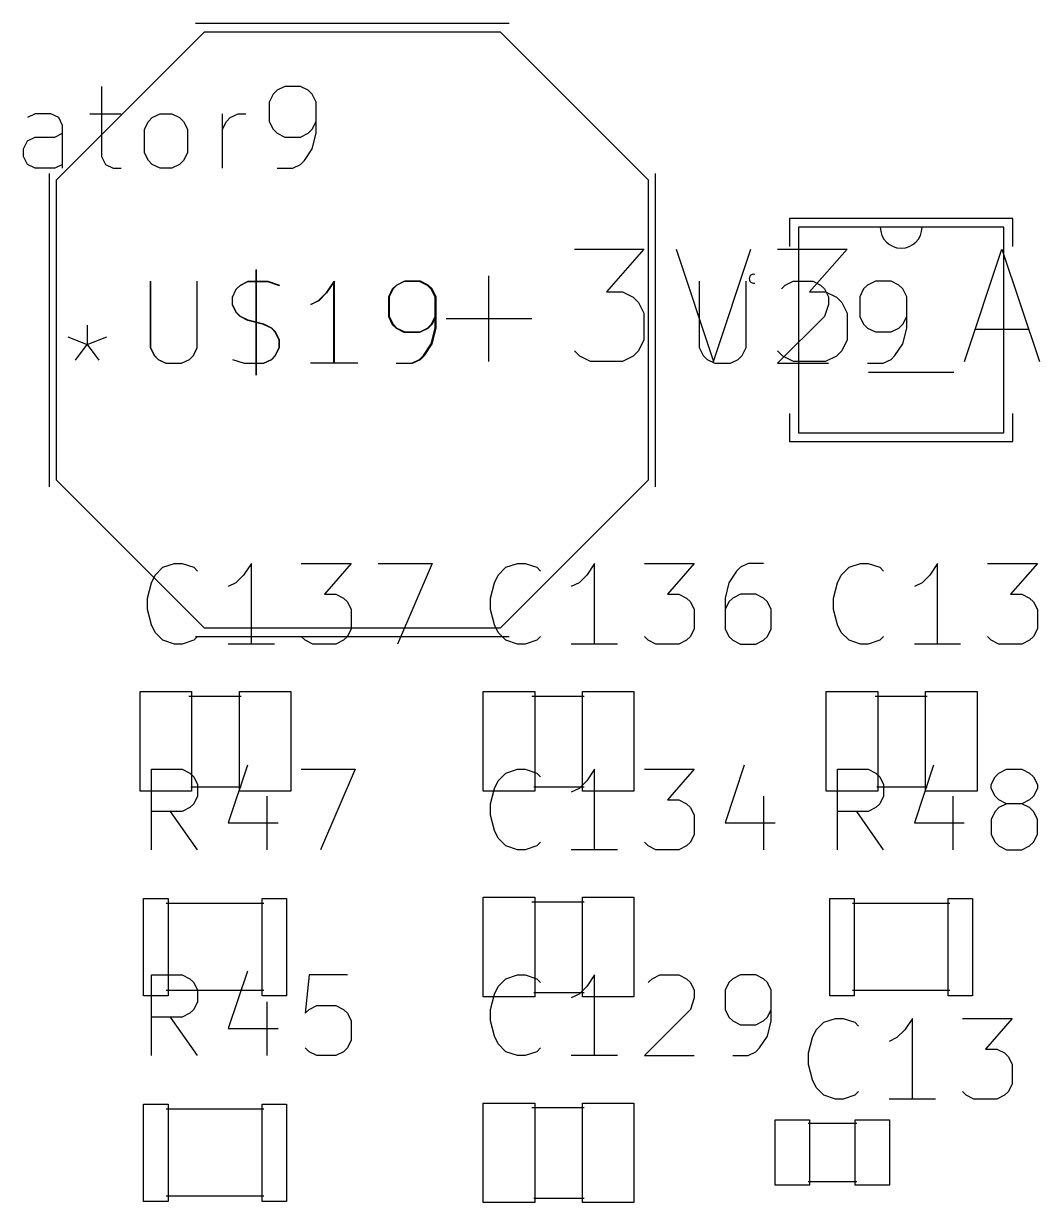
# Model space of a CAD drawing. Header units: millimetres. Extents: x 0 to 280, y 0 to 300.
# Drawn here: x 152.21 to 167.02, y 79.28 to 96.47 of the extents above; entities that cross this region are included whole.
import ezdxf

# ---------------------------------------------------------------- set-up
doc = ezdxf.new("R2010")
doc.units = ezdxf.units.MM
doc.layers.add('F.Fab', color=9, linetype='CONTINUOUS', true_color=0xafafaf)
doc.layers.add('F.Silkscreen', color=41, linetype='CONTINUOUS', true_color=0xf2eda1)

msp = doc.modelspace()

# ---------------------------------------------------------------- linework, layer by layer
at = {"layer": 'F.Fab', "linetype": 'CONTINUOUS'}
for p, q in [((154.841, 96.3434), (152.682, 94.1844)), ((159.159, 96.3434), (154.841, 96.3434)), ((161.318, 94.1844), (159.159, 96.3434)), ((152.682, 94.1844), (152.682, 89.8156)), ((161.318, 89.8156), (161.318, 94.1844)), ((163.5014, 93.4986), (163.5014, 90.5014)), ((164.6952, 93.4986), (163.5014, 93.4986)), ((165.3048, 93.4986), (164.6952, 93.4986)), ((166.4986, 93.4986), (165.3048, 93.4986)), ((166.4986, 90.5014), (166.4986, 93.4986)), ((160.238288, 93.179503), (161.250901, 93.179503)), ((161.250901, 93.179503), (160.705648, 92.556357)), ((161.718261, 93.179503), (162.263515, 91.543743)), ((162.263515, 91.543743), (162.808768, 93.179503)), ((163.198235, 93.179503), (164.210848, 93.179503)), ((164.210848, 93.179503), (163.665595, 92.556357)), ((165.924501, 91.543743), (166.469755, 93.179503)), ((166.469755, 93.179503), (167.015008, 91.543743)), ((155.592655, 92.879404), (155.592655, 91.344518)), ((155.596613, 92.88495), (155.596613, 91.344186)), ((154.055849, 92.713754), (154.055849, 91.743644)), ((154.057769, 92.708861), (154.057769, 91.742451)), ((154.73994, 91.742451), (154.73994, 92.708861)), ((154.740633, 91.743644), (154.740633, 92.713754)), ((155.365264, 92.652013), (155.478959, 92.708861)), ((155.368352, 92.656689), (155.482482, 92.713754)), ((155.478959, 92.708861), (155.763198, 92.708861)), ((155.482482, 92.713754), (155.767809, 92.713754)), ((155.763198, 92.708861), (155.93374, 92.652013)), ((155.767809, 92.713754), (155.939005, 92.656689)), ((156.729607, 92.708861), (156.615911, 92.538318)), ((156.73792, 92.713754), (156.623789, 92.542558)), ((156.729607, 91.515061), (156.729607, 92.708861)), ((156.73792, 91.515382), (156.73792, 92.713754)), ((157.752863, 92.708861), (157.639168, 92.652013)), ((157.765096, 92.713754), (157.650966, 92.656689)), ((157.980254, 92.708861), (157.752863, 92.708861)), ((157.993358, 92.713754), (157.765096, 92.713754)), ((158.093949, 92.652013), (157.980254, 92.708861)), ((158.107488, 92.656689), (157.993358, 92.713754)), ((158.991994, 91.543743), (158.991994, 92.790037)), ((162.055849, 92.713754), (162.055849, 91.743644)), ((162.740633, 91.743644), (162.740633, 92.713754)), ((163.311286, 92.656689), (163.425417, 92.713754)), ((163.425417, 92.713754), (163.710744, 92.713754)), ((163.710744, 92.713754), (163.824874, 92.656689)), ((164.623789, 92.713754), (164.509659, 92.656689)), ((164.852051, 92.713754), (164.623789, 92.713754)), ((164.966181, 92.656689), (164.852051, 92.713754)), ((155.251569, 92.48147), (155.308417, 92.595166)), ((155.254221, 92.485493), (155.311286, 92.599624)), ((155.308417, 92.595166), (155.365264, 92.652013)), ((155.311286, 92.599624), (155.368352, 92.656689)), ((156.615911, 92.538318), (156.502216, 92.424623)), ((156.623789, 92.542558), (156.509659, 92.428428)), ((157.582321, 92.595166), (157.525473, 92.48147)), ((157.5939, 92.599624), (157.536835, 92.485493)), ((157.639168, 92.652013), (157.582321, 92.595166)), ((157.650966, 92.656689), (157.5939, 92.599624)), ((158.150797, 92.595166), (158.093949, 92.652013)), ((158.164554, 92.599624), (158.107488, 92.656689)), ((158.207644, 92.48147), (158.150797, 92.595166)), ((158.221619, 92.485493), (158.164554, 92.599624)), ((160.705648, 92.556357), (160.939328, 92.556357)), ((160.939328, 92.556357), (161.095114, 92.478463)), ((163.254221, 92.599624), (163.311286, 92.656689)), ((163.665595, 92.556357), (163.899275, 92.556357)), ((163.824874, 92.656689), (163.88194, 92.599624)), ((163.88194, 92.599624), (163.939005, 92.485493)), ((163.899275, 92.556357), (164.055061, 92.478463)), ((164.452593, 92.599624), (164.395528, 92.485493)), ((164.509659, 92.656689), (164.452593, 92.599624)), ((165.023247, 92.599624), (164.966181, 92.656689)), ((165.080312, 92.485493), (165.023247, 92.599624)), ((155.251569, 92.367775), (155.251569, 92.48147)), ((155.308417, 92.25408), (155.251569, 92.367775)), ((155.254221, 92.371362), (155.254221, 92.485493)), ((155.311286, 92.257232), (155.254221, 92.371362)), ((156.502216, 92.424623), (156.388521, 92.367775)), ((156.509659, 92.428428), (156.395528, 92.371362)), ((157.525473, 92.48147), (157.525473, 92.197232)), ((157.536835, 92.485493), (157.536835, 92.200166)), ((158.207644, 92.026689), (158.207644, 92.48147)), ((158.221619, 92.02897), (158.221619, 92.485493)), ((161.095114, 92.478463), (161.173008, 92.40057)), ((161.173008, 92.40057), (161.250901, 92.244783)), ((163.939005, 92.371362), (163.88194, 92.200166)), ((163.939005, 92.485493), (163.939005, 92.371362)), ((164.055061, 92.478463), (164.132955, 92.40057)), ((164.132955, 92.40057), (164.210848, 92.244783)), ((164.395528, 92.485493), (164.395528, 92.200166)), ((165.080312, 92.02897), (165.080312, 92.485493)), ((155.365264, 92.197232), (155.308417, 92.25408)), ((155.368352, 92.200166), (155.311286, 92.257232)), ((155.478959, 92.140385), (155.365264, 92.197232)), ((155.482482, 92.143101), (155.368352, 92.200166)), ((157.525473, 92.197232), (157.582321, 92.083537)), ((157.536835, 92.200166), (157.5939, 92.086036)), ((158.150797, 92.083537), (158.207644, 92.197232)), ((158.164554, 92.086036), (158.221619, 92.200166)), ((158.368847, 92.16689), (159.615141, 92.16689)), ((161.250901, 92.244783), (161.250901, 91.855317)), ((163.88194, 92.200166), (163.197156, 91.515382)), ((164.210848, 92.244783), (164.210848, 91.855317)), ((164.395528, 92.200166), (164.452593, 92.086036)), ((165.023247, 92.086036), (165.080312, 92.200166)), ((153.136111, 92.073861), (153.136111, 91.789623)), ((153.136111, 92.073861), (153.136111, 91.789623)), ((155.70635, 92.083537), (155.478959, 92.140385)), ((155.710744, 92.086036), (155.482482, 92.143101)), ((155.820045, 92.026689), (155.70635, 92.083537)), ((155.824874, 92.02897), (155.710744, 92.086036)), ((155.876893, 91.969842), (155.820045, 92.026689)), ((155.88194, 91.971905), (155.824874, 92.02897)), ((157.582321, 92.083537), (157.639168, 92.026689)), ((157.5939, 92.086036), (157.650966, 92.02897)), ((157.639168, 92.026689), (157.752863, 91.969842)), ((157.650966, 92.02897), (157.765096, 91.971905)), ((157.980254, 91.969842), (158.093949, 92.026689)), ((157.993358, 91.971905), (158.107488, 92.02897)), ((158.093949, 92.026689), (158.150797, 92.083537)), ((158.107488, 92.02897), (158.164554, 92.086036)), ((158.150797, 91.799299), (158.207644, 92.026689)), ((158.164554, 91.800709), (158.221619, 92.02897)), ((164.452593, 92.086036), (164.509659, 92.02897)), ((164.509659, 92.02897), (164.623789, 91.971905)), ((164.852051, 91.971905), (164.966181, 92.02897)), ((164.966181, 92.02897), (165.023247, 92.086036)), ((165.023247, 91.800709), (165.080312, 92.02897)), ((166.080288, 92.011103), (166.859221, 92.011103)), ((152.851873, 91.903318), (153.136111, 91.789623)), ((152.851873, 91.903318), (153.136111, 91.789623)), ((153.136111, 91.789623), (153.42035, 91.903318)), ((153.136111, 91.789623), (153.42035, 91.903318)), ((155.93374, 91.856147), (155.876893, 91.969842)), ((155.939005, 91.857774), (155.88194, 91.971905)), ((155.93374, 91.742451), (155.93374, 91.856147)), ((155.939005, 91.743644), (155.939005, 91.857774)), ((157.752863, 91.969842), (157.980254, 91.969842)), ((157.765096, 91.971905), (157.993358, 91.971905)), ((161.250901, 91.855317), (161.173008, 91.69953)), ((164.210848, 91.855317), (164.132955, 91.69953)), ((164.623789, 91.971905), (164.852051, 91.971905)), ((152.965569, 91.562232), (153.136111, 91.789623)), ((152.965569, 91.562232), (153.136111, 91.789623)), ((153.136111, 91.789623), (153.306654, 91.562232)), ((153.136111, 91.789623), (153.306654, 91.562232)), ((154.055849, 91.743644), (154.112915, 91.629513)), ((154.057769, 91.742451), (154.114616, 91.628756)), ((154.683092, 91.628756), (154.73994, 91.742451)), ((154.683568, 91.629513), (154.740633, 91.743644)), ((155.876893, 91.628756), (155.93374, 91.742451)), ((155.88194, 91.629513), (155.939005, 91.743644)), ((158.037102, 91.628756), (158.150797, 91.799299)), ((158.050423, 91.629513), (158.164554, 91.800709)), ((160.316181, 91.621637), (160.238288, 91.69953)), ((161.173008, 91.69953), (161.095114, 91.621637)), ((162.055849, 91.743644), (162.112915, 91.629513)), ((162.683568, 91.629513), (162.740633, 91.743644)), ((163.276128, 91.621637), (163.198235, 91.69953)), ((164.132955, 91.69953), (164.055061, 91.621637)), ((164.909116, 91.629513), (165.023247, 91.800709)), ((154.112915, 91.629513), (154.16998, 91.572448)), ((154.114616, 91.628756), (154.171464, 91.571909)), ((154.16998, 91.572448), (154.284111, 91.515382)), ((154.171464, 91.571909), (154.285159, 91.515061)), ((154.284111, 91.515382), (154.512372, 91.515382)), ((154.285159, 91.515061), (154.51255, 91.515061)), ((154.512372, 91.515382), (154.626503, 91.572448)), ((154.51255, 91.515061), (154.626245, 91.571909)), ((154.626245, 91.571909), (154.683092, 91.628756)), ((154.626503, 91.572448), (154.683568, 91.629513)), ((155.251569, 91.571909), (155.422112, 91.515061)), ((155.254221, 91.572448), (155.425417, 91.515382)), ((155.422112, 91.515061), (155.70635, 91.515061)), ((155.425417, 91.515382), (155.710744, 91.515382)), ((155.70635, 91.515061), (155.820045, 91.571909)), ((155.710744, 91.515382), (155.824874, 91.572448)), ((155.820045, 91.571909), (155.876893, 91.628756)), ((155.824874, 91.572448), (155.88194, 91.629513)), ((157.070692, 91.515061), (156.388521, 91.515061)), ((157.080312, 91.515382), (156.395528, 91.515382)), ((157.639168, 91.515061), (157.866559, 91.515061)), ((157.650966, 91.515382), (157.879227, 91.515382)), ((157.866559, 91.515061), (157.980254, 91.571909)), ((157.879227, 91.515382), (157.993358, 91.572448)), ((157.980254, 91.571909), (158.037102, 91.628756)), ((157.993358, 91.572448), (158.050423, 91.629513)), ((160.471968, 91.543743), (160.316181, 91.621637)), ((160.939328, 91.543743), (160.471968, 91.543743)), ((161.095114, 91.621637), (160.939328, 91.543743)), ((162.112915, 91.629513), (162.16998, 91.572448)), ((162.16998, 91.572448), (162.284111, 91.515382)), ((162.284111, 91.515382), (162.512372, 91.515382)), ((162.512372, 91.515382), (162.626503, 91.572448)), ((162.626503, 91.572448), (162.683568, 91.629513)), ((163.197156, 91.515382), (163.939005, 91.515382)), ((163.431915, 91.543743), (163.276128, 91.621637)), ((163.899275, 91.543743), (163.431915, 91.543743)), ((164.055061, 91.621637), (163.899275, 91.543743)), ((164.509659, 91.515382), (164.73792, 91.515382)), ((164.73792, 91.515382), (164.852051, 91.572448)), ((164.852051, 91.572448), (164.909116, 91.629513)), ((164.522422, 91.387957), (165.768715, 91.387957)), ((163.5014, 90.5014), (166.4986, 90.5014)), ((152.682, 89.8156), (154.841, 87.6566)), ((159.159, 87.6566), (161.318, 89.8156)), ((154.841, 87.6566), (159.159, 87.6566)), ((153.9078, 85.2761), (153.9078, 86.7262)), ((153.9078, 86.7262), (154.6579, 86.7262)), ((154.619, 86.66), (155.381, 86.66)), ((154.6579, 86.7262), (154.6579, 85.2761)), ((155.3556, 85.2761), (155.3556, 86.7262)), ((155.3556, 86.7262), (156.1057, 86.7262)), ((156.1057, 86.7262), (156.1057, 85.2761)), ((158.9078, 85.2761), (158.9078, 86.7262)), ((158.9078, 86.7262), (159.6579, 86.7262)), ((159.619, 86.66), (160.381, 86.66)), ((159.6579, 86.7262), (159.6579, 85.2761)), ((160.3556, 85.2761), (160.3556, 86.7262)), ((160.3556, 86.7262), (161.1057, 86.7262)), ((161.1057, 86.7262), (161.1057, 85.2761)), ((163.9078, 85.2761), (163.9078, 86.7262)), ((163.9078, 86.7262), (164.6579, 86.7262)), ((164.619, 86.66), (165.381, 86.66)), ((164.6579, 86.7262), (164.6579, 85.2761)), ((165.3556, 85.2761), (165.3556, 86.7262)), ((165.3556, 86.7262), (166.1057, 86.7262)), ((166.1057, 86.7262), (166.1057, 85.2761)), ((154.644, 85.34), (155.381, 85.34)), ((159.644, 85.34), (160.381, 85.34)), ((164.644, 85.34), (165.381, 85.34)), ((154.6579, 85.2761), (153.9078, 85.2761)), ((156.1057, 85.2761), (155.3556, 85.2761)), ((159.6579, 85.2761), (158.9078, 85.2761)), ((161.1057, 85.2761), (160.3556, 85.2761)), ((164.6579, 85.2761), (163.9078, 85.2761)), ((166.1057, 85.2761), (165.3556, 85.2761)), ((153.9586, 82.2888), (153.9586, 83.7112)), ((153.9586, 83.7112), (154.3142, 83.7112)), ((155.7112, 83.635), (154.2888, 83.635)), ((154.3142, 83.7112), (154.3142, 82.2888)), ((155.6858, 82.2888), (155.6858, 83.7112)), ((155.6858, 83.7112), (156.0414, 83.7112)), ((156.0414, 83.7112), (156.0414, 82.2888)), ((158.9078, 82.2761), (158.9078, 83.7262)), ((158.9078, 83.7262), (159.6579, 83.7262)), ((159.619, 83.66), (160.381, 83.66)), ((159.6579, 83.7262), (159.6579, 82.2761)), ((160.3556, 82.2761), (160.3556, 83.7262)), ((160.3556, 83.7262), (161.1057, 83.7262)), ((161.1057, 83.7262), (161.1057, 82.2761)), ((163.9586, 82.2888), (163.9586, 83.7112)), ((163.9586, 83.7112), (164.3142, 83.7112)), ((165.7112, 83.635), (164.2888, 83.635)), ((164.3142, 83.7112), (164.3142, 82.2888)), ((165.6858, 82.2888), (165.6858, 83.7112)), ((165.6858, 83.7112), (166.0414, 83.7112)), ((166.0414, 83.7112), (166.0414, 82.2888)), ((155.7112, 82.365), (154.2888, 82.365)), ((165.7112, 82.365), (164.2888, 82.365)), ((154.3142, 82.2888), (153.9586, 82.2888)), ((156.0414, 82.2888), (155.6858, 82.2888)), ((159.6579, 82.2761), (158.9078, 82.2761)), ((159.644, 82.34), (160.381, 82.34)), ((161.1057, 82.2761), (160.3556, 82.2761)), ((164.3142, 82.2888), (163.9586, 82.2888)), ((166.0414, 82.2888), (165.6858, 82.2888)), ((153.9586, 79.2888), (153.9586, 80.7112)), ((153.9586, 80.7112), (154.3142, 80.7112)), ((154.3142, 80.7112), (154.3142, 79.2888)), ((155.6858, 79.2888), (155.6858, 80.7112)), ((155.6858, 80.7112), (156.0414, 80.7112)), ((156.0414, 80.7112), (156.0414, 79.2888)), ((158.9078, 79.2761), (158.9078, 80.7262)), ((158.9078, 80.7262), (159.6579, 80.7262)), ((159.619, 80.66), (160.381, 80.66)), ((159.6579, 80.7262), (159.6579, 79.2761)), ((160.3556, 79.2761), (160.3556, 80.7262)), ((160.3556, 80.7262), (161.1057, 80.7262)), ((161.1057, 80.7262), (161.1057, 79.2761)), ((155.7112, 80.635), (154.2888, 80.635)), ((163.1618, 79.5301), (163.1618, 80.4801)), ((163.1618, 80.4801), (163.6619, 80.4801)), ((163.6619, 80.4801), (163.6619, 79.5301)), ((164.3302, 79.5301), (164.3302, 80.4801)), ((164.3302, 80.4801), (164.8303, 80.4801)), ((164.8303, 80.4801), (164.8303, 79.5301)), ((163.644, 80.432), (164.356, 80.432)), ((163.6619, 79.5301), (163.1618, 79.5301)), ((163.644, 79.581), (164.356, 79.581)), ((164.8303, 79.5301), (164.3302, 79.5301)), ((154.3142, 79.2888), (153.9586, 79.2888)), ((155.7112, 79.365), (154.2888, 79.365)), ((156.0414, 79.2888), (155.6858, 79.2888)), ((159.6579, 79.2761), (158.9078, 79.2761)), ((159.644, 79.34), (160.381, 79.34)), ((161.1057, 79.2761), (160.3556, 79.2761))]:
    msp.add_line(p, q, dxfattribs=at)
at = {"layer": 'F.Fab'}
msp.add_arc((165, 93.4986), 0.3048, -180, 0, dxfattribs=at)
at = {"layer": 'F.Silkscreen', "linetype": 'CONTINUOUS'}
for p, q in [((159.286, 96.4704), (154.714, 96.4704)), ((153.345427, 95.553661), (153.345427, 94.530404)), ((155.846722, 95.439966), (155.789874, 95.32627)), ((155.903569, 95.496813), (155.846722, 95.439966)), ((156.017264, 95.553661), (155.903569, 95.496813)), ((156.244655, 95.553661), (156.017264, 95.553661)), ((156.35835, 95.496813), (156.244655, 95.553661)), ((156.415198, 95.439966), (156.35835, 95.496813)), ((156.472045, 95.32627), (156.415198, 95.439966)), ((155.789874, 95.32627), (155.789874, 95.042032)), ((156.472045, 94.871489), (156.472045, 95.32627)), ((152.379017, 95.155728), (152.265322, 95.09888)), ((152.606407, 95.155728), (152.379017, 95.155728)), ((152.720103, 95.09888), (152.606407, 95.155728)), ((152.77695, 94.985185), (152.720103, 95.09888)), ((153.174884, 95.155728), (153.629665, 95.155728)), ((154.027598, 95.042032), (154.084445, 95.09888)), ((154.084445, 95.09888), (154.19814, 95.155728)), ((154.19814, 95.155728), (154.368683, 95.155728)), ((154.368683, 95.155728), (154.482379, 95.09888)), ((154.482379, 95.09888), (154.539226, 95.042032)), ((155.107703, 94.359861), (155.107703, 95.155728)), ((155.16455, 95.042032), (155.221398, 95.09888)), ((155.221398, 95.09888), (155.335093, 95.155728)), ((155.335093, 95.155728), (155.448788, 95.155728)), ((152.77695, 94.359861), (152.77695, 94.985185)), ((153.97075, 94.928337), (154.027598, 95.042032)), ((153.97075, 94.587251), (153.97075, 94.928337)), ((154.539226, 95.042032), (154.596074, 94.928337)), ((154.596074, 94.928337), (154.596074, 94.587251)), ((155.107703, 94.928337), (155.16455, 95.042032)), ((155.789874, 95.042032), (155.846722, 94.928337)), ((155.846722, 94.928337), (155.903569, 94.871489)), ((156.35835, 94.871489), (156.415198, 94.928337)), ((156.415198, 94.928337), (156.472045, 95.042032)), ((152.208474, 94.644099), (152.265322, 94.757794)), ((152.265322, 94.757794), (152.379017, 94.814642)), ((152.379017, 94.814642), (152.663255, 94.814642)), ((152.663255, 94.814642), (152.77695, 94.871489)), ((155.903569, 94.871489), (156.017264, 94.814642)), ((156.017264, 94.814642), (156.244655, 94.814642)), ((156.244655, 94.814642), (156.35835, 94.871489)), ((156.415198, 94.644099), (156.472045, 94.871489)), ((152.208474, 94.530404), (152.208474, 94.644099)), ((154.027598, 94.473556), (153.97075, 94.587251)), ((154.596074, 94.587251), (154.539226, 94.473556)), ((156.301503, 94.473556), (156.415198, 94.644099)), ((152.265322, 94.416709), (152.208474, 94.530404)), ((152.379017, 94.359861), (152.265322, 94.416709)), ((152.77695, 94.416709), (152.663255, 94.359861)), ((153.345427, 94.530404), (153.402274, 94.416709)), ((153.402274, 94.416709), (153.515969, 94.359861)), ((154.084445, 94.416709), (154.027598, 94.473556)), ((154.19814, 94.359861), (154.084445, 94.416709)), ((154.482379, 94.416709), (154.368683, 94.359861)), ((154.539226, 94.473556), (154.482379, 94.416709)), ((156.13096, 94.359861), (156.244655, 94.416709)), ((156.244655, 94.416709), (156.301503, 94.473556)), ((152.663255, 94.359861), (152.379017, 94.359861)), ((152.5804, 94.286), (152.5804, 89.714)), ((153.515969, 94.359861), (153.629665, 94.359861)), ((154.368683, 94.359861), (154.19814, 94.359861)), ((155.903569, 94.359861), (156.13096, 94.359861)), ((161.4196, 89.714), (161.4196, 94.286)), ((163.3744, 93.6256), (163.3744, 93.2192)), ((166.6256, 93.6256), (163.3744, 93.6256)), ((166.6256, 93.2192), (166.6256, 93.6256)), ((163.3744, 90.7808), (163.3744, 90.3744)), ((166.6256, 90.3744), (166.6256, 90.7808)), ((163.3744, 90.3744), (166.6256, 90.3744)), ((154.239695, 88.539347), (154.40777, 88.595372)), ((154.40777, 88.595372), (154.51982, 88.595372)), ((154.51982, 88.595372), (154.687896, 88.539347)), ((155.528273, 88.595372), (155.416223, 88.427297)), ((155.528273, 87.418844), (155.528273, 88.595372)), ((156.2566, 88.595372), (156.984927, 88.595372)), ((156.984927, 88.595372), (156.592751, 88.147171)), ((157.377103, 88.595372), (158.161455, 88.595372)), ((158.161455, 88.595372), (157.657229, 87.418844)), ((159.239695, 88.539347), (159.40777, 88.595372)), ((159.40777, 88.595372), (159.51982, 88.595372)), ((159.51982, 88.595372), (159.687896, 88.539347)), ((160.528273, 88.595372), (160.416223, 88.427297)), ((160.528273, 87.418844), (160.528273, 88.595372)), ((161.2566, 88.595372), (161.984927, 88.595372)), ((161.984927, 88.595372), (161.592751, 88.147171)), ((162.769279, 88.595372), (162.657229, 88.539347)), ((162.99338, 88.595372), (162.769279, 88.595372)), ((164.239695, 88.539347), (164.40777, 88.595372)), ((164.40777, 88.595372), (164.51982, 88.595372)), ((164.51982, 88.595372), (164.687896, 88.539347)), ((165.528273, 88.595372), (165.416223, 88.427297)), ((165.528273, 87.418844), (165.528273, 88.595372)), ((166.2566, 88.595372), (166.984927, 88.595372)), ((166.984927, 88.595372), (166.592751, 88.147171)), ((154.071619, 88.315247), (154.127644, 88.427297)), ((154.127644, 88.427297), (154.239695, 88.539347)), ((154.687896, 88.539347), (154.743921, 88.483322)), ((155.416223, 88.427297), (155.304172, 88.315247)), ((159.071619, 88.315247), (159.127644, 88.427297)), ((159.127644, 88.427297), (159.239695, 88.539347)), ((159.687896, 88.539347), (159.743921, 88.483322)), ((160.416223, 88.427297), (160.304172, 88.315247)), ((162.601204, 88.483322), (162.489153, 88.315247)), ((162.657229, 88.539347), (162.601204, 88.483322)), ((164.071619, 88.315247), (164.127644, 88.427297)), ((164.127644, 88.427297), (164.239695, 88.539347)), ((164.687896, 88.539347), (164.743921, 88.483322)), ((165.416223, 88.427297), (165.304172, 88.315247)), ((154.015594, 88.091146), (154.071619, 88.315247)), ((155.304172, 88.315247), (155.192122, 88.259222)), ((159.015594, 88.091146), (159.071619, 88.315247)), ((160.304172, 88.315247), (160.192122, 88.259222)), ((162.489153, 88.315247), (162.433128, 88.091146)), ((164.015594, 88.091146), (164.071619, 88.315247)), ((165.304172, 88.315247), (165.192122, 88.259222)), ((154.015594, 87.923071), (154.015594, 88.091146)), ((156.592751, 88.147171), (156.760826, 88.147171)), ((156.760826, 88.147171), (156.872877, 88.091146)), ((156.872877, 88.091146), (156.928902, 88.035121)), ((156.928902, 88.035121), (156.984927, 87.923071)), ((159.015594, 87.923071), (159.015594, 88.091146)), ((161.592751, 88.147171), (161.760826, 88.147171)), ((161.760826, 88.147171), (161.872877, 88.091146)), ((161.872877, 88.091146), (161.928902, 88.035121)), ((161.928902, 88.035121), (161.984927, 87.923071)), ((162.433128, 88.091146), (162.433128, 87.642945)), ((162.489153, 88.035121), (162.433128, 87.923071)), ((162.545178, 88.091146), (162.489153, 88.035121)), ((162.657229, 88.147171), (162.545178, 88.091146)), ((162.881329, 88.147171), (162.657229, 88.147171)), ((162.99338, 88.091146), (162.881329, 88.147171)), ((163.049405, 88.035121), (162.99338, 88.091146)), ((163.10543, 87.923071), (163.049405, 88.035121)), ((164.015594, 87.923071), (164.015594, 88.091146)), ((166.592751, 88.147171), (166.760826, 88.147171)), ((166.760826, 88.147171), (166.872877, 88.091146)), ((166.872877, 88.091146), (166.928902, 88.035121)), ((166.928902, 88.035121), (166.984927, 87.923071)), ((154.071619, 87.69897), (154.015594, 87.923071)), ((156.984927, 87.923071), (156.984927, 87.642945)), ((159.071619, 87.69897), (159.015594, 87.923071)), ((161.984927, 87.923071), (161.984927, 87.642945)), ((163.10543, 87.642945), (163.10543, 87.923071)), ((164.071619, 87.69897), (164.015594, 87.923071)), ((166.984927, 87.923071), (166.984927, 87.642945)), ((154.127644, 87.58692), (154.071619, 87.69897)), ((159.127644, 87.58692), (159.071619, 87.69897)), ((164.127644, 87.58692), (164.071619, 87.69897)), ((154.239695, 87.47487), (154.127644, 87.58692)), ((154.743921, 87.530895), (154.687896, 87.47487)), ((154.714, 87.5296), (159.286, 87.5296)), ((156.312625, 87.47487), (156.2566, 87.530895)), ((156.928902, 87.530895), (156.872877, 87.47487)), ((156.984927, 87.642945), (156.928902, 87.530895)), ((159.239695, 87.47487), (159.127644, 87.58692)), ((159.743921, 87.530895), (159.687896, 87.47487)), ((161.312625, 87.47487), (161.2566, 87.530895)), ((161.928902, 87.530895), (161.872877, 87.47487)), ((161.984927, 87.642945), (161.928902, 87.530895)), ((162.433128, 87.642945), (162.489153, 87.530895)), ((162.489153, 87.530895), (162.545178, 87.47487)), ((162.99338, 87.47487), (163.049405, 87.530895)), ((163.049405, 87.530895), (163.10543, 87.642945)), ((164.239695, 87.47487), (164.127644, 87.58692)), ((164.743921, 87.530895), (164.687896, 87.47487)), ((166.312625, 87.47487), (166.2566, 87.530895)), ((166.928902, 87.530895), (166.872877, 87.47487)), ((166.984927, 87.642945), (166.928902, 87.530895)), ((154.40777, 87.418844), (154.239695, 87.47487)), ((154.51982, 87.418844), (154.40777, 87.418844)), ((154.687896, 87.47487), (154.51982, 87.418844)), ((155.864424, 87.418844), (155.192122, 87.418844)), ((156.424675, 87.418844), (156.312625, 87.47487)), ((156.760826, 87.418844), (156.424675, 87.418844)), ((156.872877, 87.47487), (156.760826, 87.418844)), ((159.40777, 87.418844), (159.239695, 87.47487)), ((159.51982, 87.418844), (159.40777, 87.418844)), ((159.687896, 87.47487), (159.51982, 87.418844)), ((160.864424, 87.418844), (160.192122, 87.418844)), ((161.424675, 87.418844), (161.312625, 87.47487)), ((161.760826, 87.418844), (161.424675, 87.418844)), ((161.872877, 87.47487), (161.760826, 87.418844)), ((162.545178, 87.47487), (162.657229, 87.418844)), ((162.657229, 87.418844), (162.881329, 87.418844)), ((162.881329, 87.418844), (162.99338, 87.47487)), ((164.40777, 87.418844), (164.239695, 87.47487)), ((164.51982, 87.418844), (164.40777, 87.418844)), ((164.687896, 87.47487), (164.51982, 87.418844)), ((165.864424, 87.418844), (165.192122, 87.418844)), ((166.424675, 87.418844), (166.312625, 87.47487)), ((166.760826, 87.418844), (166.424675, 87.418844)), ((166.872877, 87.47487), (166.760826, 87.418844)), ((155.472248, 85.651398), (155.192122, 84.81102)), ((162.713254, 85.651398), (162.433128, 84.81102)), ((165.472248, 85.651398), (165.192122, 84.81102)), ((154.071619, 84.418844), (154.071619, 85.595372)), ((154.071619, 85.595372), (154.51982, 85.595372)), ((154.51982, 85.595372), (154.631871, 85.539347)), ((154.631871, 85.539347), (154.687896, 85.483322)), ((154.687896, 85.483322), (154.743921, 85.371272)), ((156.2566, 85.595372), (157.040952, 85.595372)), ((157.040952, 85.595372), (156.536726, 84.418844)), ((159.127644, 85.427297), (159.239695, 85.539347)), ((159.239695, 85.539347), (159.40777, 85.595372)), ((159.40777, 85.595372), (159.51982, 85.595372)), ((159.51982, 85.595372), (159.687896, 85.539347)), ((159.687896, 85.539347), (159.743921, 85.483322)), ((160.528273, 85.595372), (160.416223, 85.427297)), ((160.528273, 84.418844), (160.528273, 85.595372)), ((161.2566, 85.595372), (161.984927, 85.595372)), ((161.984927, 85.595372), (161.592751, 85.147171)), ((164.071619, 84.418844), (164.071619, 85.595372)), ((164.071619, 85.595372), (164.51982, 85.595372)), ((164.51982, 85.595372), (164.631871, 85.539347)), ((164.631871, 85.539347), (164.687896, 85.483322)), ((164.687896, 85.483322), (164.743921, 85.371272)), ((166.312625, 85.371272), (166.36865, 85.483322)), ((166.36865, 85.483322), (166.424675, 85.539347)), ((166.424675, 85.539347), (166.536726, 85.595372)), ((166.536726, 85.595372), (166.760826, 85.595372)), ((166.760826, 85.595372), (166.872877, 85.539347)), ((166.872877, 85.539347), (166.928902, 85.483322)), ((166.928902, 85.483322), (166.984927, 85.371272)), ((154.743921, 85.371272), (154.743921, 85.203196)), ((159.015594, 85.091146), (159.071619, 85.315247)), ((159.071619, 85.315247), (159.127644, 85.427297)), ((160.304172, 85.315247), (160.192122, 85.259222)), ((160.416223, 85.427297), (160.304172, 85.315247)), ((164.743921, 85.371272), (164.743921, 85.203196)), ((166.312625, 85.315247), (166.312625, 85.371272)), ((166.36865, 85.203196), (166.312625, 85.315247)), ((166.984927, 85.315247), (166.928902, 85.203196)), ((166.984927, 85.371272), (166.984927, 85.315247)), ((154.743921, 85.203196), (154.687896, 85.091146)), ((155.752374, 85.203196), (155.752374, 84.418844)), ((161.592751, 85.147171), (161.760826, 85.147171)), ((161.760826, 85.147171), (161.872877, 85.091146)), ((162.99338, 85.203196), (162.99338, 84.418844)), ((164.743921, 85.203196), (164.687896, 85.091146)), ((165.752374, 85.203196), (165.752374, 84.418844)), ((166.424675, 85.147171), (166.36865, 85.203196)), ((166.536726, 85.091146), (166.424675, 85.147171)), ((166.872877, 85.147171), (166.760826, 85.091146)), ((166.928902, 85.203196), (166.872877, 85.147171)), ((154.51982, 84.979096), (154.071619, 84.979096)), ((154.743921, 84.418844), (154.351745, 84.979096)), ((154.631871, 85.035121), (154.51982, 84.979096)), ((154.687896, 85.091146), (154.631871, 85.035121)), ((159.015594, 84.923071), (159.015594, 85.091146)), ((161.872877, 85.091146), (161.928902, 85.035121)), ((161.928902, 85.035121), (161.984927, 84.923071)), ((164.51982, 84.979096), (164.071619, 84.979096)), ((164.743921, 84.418844), (164.351745, 84.979096)), ((164.631871, 85.035121), (164.51982, 84.979096)), ((164.687896, 85.091146), (164.631871, 85.035121)), ((166.36865, 84.979096), (166.312625, 84.867046)), ((166.424675, 85.035121), (166.36865, 84.979096)), ((166.536726, 85.091146), (166.424675, 85.035121)), ((166.760826, 85.091146), (166.536726, 85.091146)), ((166.872877, 85.035121), (166.760826, 85.091146)), ((166.928902, 84.979096), (166.872877, 85.035121)), ((166.984927, 84.867046), (166.928902, 84.979096)), ((155.192122, 84.81102), (155.920449, 84.81102)), ((159.071619, 84.69897), (159.015594, 84.923071)), ((161.984927, 84.923071), (161.984927, 84.642945)), ((162.433128, 84.81102), (163.161455, 84.81102)), ((165.192122, 84.81102), (165.920449, 84.81102)), ((166.312625, 84.867046), (166.312625, 84.642945)), ((166.984927, 84.642945), (166.984927, 84.867046)), ((159.127644, 84.58692), (159.071619, 84.69897)), ((161.984927, 84.642945), (161.928902, 84.530895)), ((166.312625, 84.642945), (166.36865, 84.530895)), ((166.928902, 84.530895), (166.984927, 84.642945)), ((159.239695, 84.47487), (159.127644, 84.58692)), ((159.40777, 84.418844), (159.239695, 84.47487)), ((159.687896, 84.47487), (159.51982, 84.418844)), ((159.743921, 84.530895), (159.687896, 84.47487)), ((161.312625, 84.47487), (161.2566, 84.530895)), ((161.424675, 84.418844), (161.312625, 84.47487)), ((161.872877, 84.47487), (161.760826, 84.418844)), ((161.928902, 84.530895), (161.872877, 84.47487)), ((166.36865, 84.530895), (166.424675, 84.47487)), ((166.424675, 84.47487), (166.536726, 84.418844)), ((166.760826, 84.418844), (166.872877, 84.47487)), ((166.872877, 84.47487), (166.928902, 84.530895)), ((159.51982, 84.418844), (159.40777, 84.418844)), ((160.864424, 84.418844), (160.192122, 84.418844)), ((161.760826, 84.418844), (161.424675, 84.418844)), ((166.536726, 84.418844), (166.760826, 84.418844)), ((154.071619, 81.418844), (154.071619, 82.595372)), ((154.071619, 82.595372), (154.51982, 82.595372)), ((154.51982, 82.595372), (154.631871, 82.539347)), ((154.631871, 82.539347), (154.687896, 82.483322)), ((155.472248, 82.651398), (155.192122, 81.81102)), ((156.36865, 82.595372), (156.312625, 82.035121)), ((156.928902, 82.595372), (156.36865, 82.595372)), ((159.127644, 82.427297), (159.239695, 82.539347)), ((159.239695, 82.539347), (159.40777, 82.595372)), ((159.40777, 82.595372), (159.51982, 82.595372)), ((159.51982, 82.595372), (159.687896, 82.539347)), ((159.687896, 82.539347), (159.743921, 82.483322)), ((160.528273, 82.595372), (160.416223, 82.427297)), ((160.528273, 81.418844), (160.528273, 82.595372)), ((161.312625, 82.483322), (161.36865, 82.539347)), ((161.36865, 82.539347), (161.480701, 82.595372)), ((161.480701, 82.595372), (161.760826, 82.595372)), ((161.760826, 82.595372), (161.872877, 82.539347)), ((161.872877, 82.539347), (161.928902, 82.483322)), ((162.545178, 82.539347), (162.489153, 82.483322)), ((162.657229, 82.595372), (162.545178, 82.539347)), ((162.881329, 82.595372), (162.657229, 82.595372)), ((162.99338, 82.539347), (162.881329, 82.595372)), ((163.049405, 82.483322), (162.99338, 82.539347)), ((154.687896, 82.483322), (154.743921, 82.371272)), ((154.743921, 82.371272), (154.743921, 82.203196)), ((159.071619, 82.315247), (159.127644, 82.427297)), ((160.416223, 82.427297), (160.304172, 82.315247)), ((161.928902, 82.483322), (161.984927, 82.371272)), ((161.984927, 82.371272), (161.984927, 82.259222)), ((162.489153, 82.483322), (162.433128, 82.371272)), ((162.433128, 82.371272), (162.433128, 82.091146)), ((163.10543, 82.371272), (163.049405, 82.483322)), ((163.10543, 81.923071), (163.10543, 82.371272)), ((154.743921, 82.203196), (154.687896, 82.091146)), ((155.752374, 82.203196), (155.752374, 81.418844)), ((159.015594, 82.091146), (159.071619, 82.315247)), ((160.304172, 82.315247), (160.192122, 82.259222)), ((161.984927, 82.259222), (161.928902, 82.091146)), ((154.631871, 82.035121), (154.51982, 81.979096)), ((154.687896, 82.091146), (154.631871, 82.035121)), ((156.312625, 82.035121), (156.36865, 82.091146)), ((156.36865, 82.091146), (156.480701, 82.147171)), ((156.480701, 82.147171), (156.760826, 82.147171)), ((156.760826, 82.147171), (156.872877, 82.091146)), ((156.872877, 82.091146), (156.928902, 82.035121)), ((156.928902, 82.035121), (156.984927, 81.923071)), ((159.015594, 81.923071), (159.015594, 82.091146)), ((161.928902, 82.091146), (161.2566, 81.418844)), ((162.433128, 82.091146), (162.489153, 81.979096)), ((163.049405, 81.979096), (163.10543, 82.091146)), ((154.51982, 81.979096), (154.071619, 81.979096)), ((154.743921, 81.418844), (154.351745, 81.979096)), ((156.984927, 81.923071), (156.984927, 81.642945)), ((159.071619, 81.69897), (159.015594, 81.923071)), ((162.489153, 81.979096), (162.545178, 81.923071)), ((162.545178, 81.923071), (162.657229, 81.867046)), ((162.657229, 81.867046), (162.881329, 81.867046)), ((162.881329, 81.867046), (162.99338, 81.923071)), ((162.99338, 81.923071), (163.049405, 81.979096)), ((163.049405, 81.69897), (163.10543, 81.923071)), ((163.762644, 81.792297), (163.874695, 81.904347)), ((163.874695, 81.904347), (164.04277, 81.960372)), ((164.04277, 81.960372), (164.15482, 81.960372)), ((164.15482, 81.960372), (164.322896, 81.904347)), ((164.322896, 81.904347), (164.378921, 81.848322)), ((165.163273, 81.960372), (165.051223, 81.792297)), ((165.163273, 80.783844), (165.163273, 81.960372)), ((165.8916, 81.960372), (166.619927, 81.960372)), ((166.619927, 81.960372), (166.227751, 81.512171)), ((155.192122, 81.81102), (155.920449, 81.81102)), ((159.127644, 81.58692), (159.071619, 81.69897)), ((162.937354, 81.530895), (163.049405, 81.69897)), ((163.650594, 81.456146), (163.706619, 81.680247)), ((163.706619, 81.680247), (163.762644, 81.792297)), ((164.939172, 81.680247), (164.827122, 81.624222)), ((165.051223, 81.792297), (164.939172, 81.680247)), ((156.36865, 81.47487), (156.312625, 81.530895)), ((156.928902, 81.530895), (156.872877, 81.47487)), ((156.984927, 81.642945), (156.928902, 81.530895)), ((159.239695, 81.47487), (159.127644, 81.58692)), ((159.743921, 81.530895), (159.687896, 81.47487)), ((162.881329, 81.47487), (162.937354, 81.530895)), ((166.227751, 81.512171), (166.395826, 81.512171)), ((166.395826, 81.512171), (166.507877, 81.456146)), ((156.480701, 81.418844), (156.36865, 81.47487)), ((156.760826, 81.418844), (156.480701, 81.418844)), ((156.872877, 81.47487), (156.760826, 81.418844)), ((159.40777, 81.418844), (159.239695, 81.47487)), ((159.51982, 81.418844), (159.40777, 81.418844)), ((159.687896, 81.47487), (159.51982, 81.418844)), ((160.864424, 81.418844), (160.192122, 81.418844)), ((161.2566, 81.418844), (161.984927, 81.418844)), ((162.545178, 81.418844), (162.769279, 81.418844)), ((162.769279, 81.418844), (162.881329, 81.47487)), ((163.650594, 81.288071), (163.650594, 81.456146)), ((166.507877, 81.456146), (166.563902, 81.400121)), ((166.563902, 81.400121), (166.619927, 81.288071)), ((163.706619, 81.06397), (163.650594, 81.288071)), ((166.619927, 81.288071), (166.619927, 81.007945)), ((163.762644, 80.95192), (163.706619, 81.06397)), ((166.619927, 81.007945), (166.563902, 80.895895)), ((163.874695, 80.83987), (163.762644, 80.95192)), ((164.04277, 80.783844), (163.874695, 80.83987)), ((164.322896, 80.83987), (164.15482, 80.783844)), ((164.378921, 80.895895), (164.322896, 80.83987)), ((165.947625, 80.83987), (165.8916, 80.895895)), ((166.059675, 80.783844), (165.947625, 80.83987)), ((166.507877, 80.83987), (166.395826, 80.783844)), ((166.563902, 80.895895), (166.507877, 80.83987)), ((164.15482, 80.783844), (164.04277, 80.783844)), ((165.499424, 80.783844), (164.827122, 80.783844)), ((166.395826, 80.783844), (166.059675, 80.783844))]:
    msp.add_line(p, q, dxfattribs=at)
at = {"layer": 'F.Silkscreen'}
msp.add_arc((162.849978, 92.7493), 0.065589, -284.4998168, -75.5001832, dxfattribs=at)

doc.saveas('drawing.dxf')
